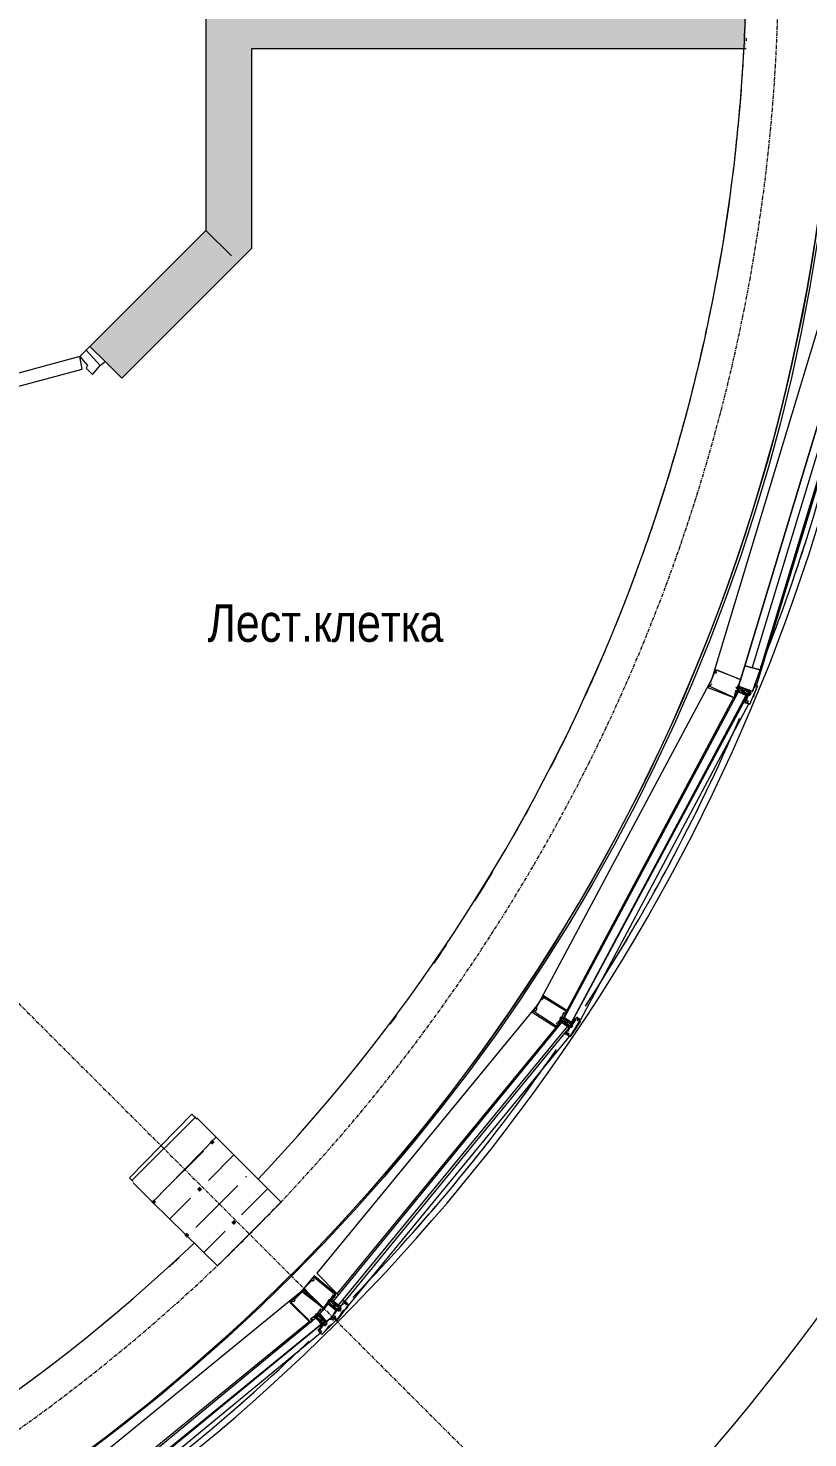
# Model space of a CAD drawing. Header units: millimetres. Extents: x 223 to 163467, y -12002 to 99672.
# Drawn here: x 101293 to 103883, y -4967 to -280 of the extents above; entities that cross this region are included whole.
import ezdxf

# ---------------------------------------------------------------- set-up
doc = ezdxf.new("R2010")
doc.units = ezdxf.units.MM
doc.linetypes.add('ADSK_Линия сетки', pattern=[21, 12, -3, 3, -3])
doc.layers.add('A-ANNO-DIMS', color=7, linetype='Continuous', lineweight=9)
doc.layers.add('S-GRID', color=7, linetype='Continuous', lineweight=9)
for name, color, linetype in [('PDF _A-CLNG', 7, 'Continuous'), ('PDF _A-DETL', 7, 'Continuous'), ('PDF _A-DETL-GENF', 7, 'Continuous'), ('PDF _A-DOOR', 7, 'Continuous'), ('PDF _A-DOOR-FRAM', 7, 'Continuous'), ('PDF _A-FLOR', 7, 'Continuous'), ('PDF _A-GLAZ', 7, 'Continuous'), ('PDF _A-GLAZ-CURT', 7, 'Continuous'), ('PDF _A-GLAZ-CWMG', 7, 'Continuous'), ('PDF _A-WALL', 7, 'Continuous'), ('PDF _A-WALL-PATT', 7, 'Continuous'), ('PDF _I-WALL', 7, 'Continuous'), ('PDF _S-BEAM', 7, 'Continuous'), ('PDF _S-COLS', 7, 'Continuous'), ('PDF _Ограждение', 7, 'Continuous'), ('PDF _Текст', 7, 'Continuous')]:
    doc.layers.add(name, color=color, linetype=linetype)
doc.layers.add('PDF _A-DETL-HDLN', color=7, linetype='Continuous', true_color=0x00a600)
doc.styles.add('GOST Common_I_6', font='ARIALN.TTF', dxfattribs={"height": 125})
doc.styles.add('PDF ISOCPEUR Italic', font='ARIALN.TTF')
doc.dimstyles.new('Диагональ_-_Gost_2_5мм', dxfattribs={"dimscale": 304.8, "dimtxt": 125.714375, "dimasz": 0.492126, "dimexe": 0.393701, "dimexo": 0.246063, "dimgap": 0.287073, "dimtad": 1, "dimdec": 0, "dimzin": 0, "dimdsep": 46, "dimtxsty": 'GOST Common_I_6', "dimsah": 1, "dimcen": 0.09, "dimdle": 0.393701, "dimazin": 0, "dimtfac": 1, "dimtdec": 4, "dimtix": 1, "dimtmove": 0, "dimatfit": 3, "dimfxl": 1, "dimtvp": 1, "dimtfill": 1, "dimtolj": 1, "dimtzin": 0, "dimarcsym": 2})

# ---------------------------------------------------------------- blocks, each defined once
blk = doc.blocks.new('*D337')
at = {"layer": 'A-ANNO-DIMS', "color": 0, "lineweight": -2, "transparency": 16777216}
for p, q in [((94394.4, 19097.7), (94109.4, 19097.7)), ((92115.2, 13595.1), (91913.7, 13796.7))]:
    blk.add_line(p, q, dxfattribs=at)
blk.add_arc((86612.7, 19097.7), 7616.7, 316.12837, 358.87163, dxfattribs=at)
at = {"layer": 'A-ANNO-DIMS', "color": 0, "transparency": 16777216}
for points in [[(94202.9, 18947.9), (94252.9, 18947.4), (94229.4, 19097.7)], [(92121.4, 13801.4), (92085.7, 13836.4), (91998.5, 13711.8)]]:
    blk.add_solid(points, dxfattribs=at)
at = {"layer": 'Defpoints', "color": 0, "transparency": 16777216}
for p in [(86612.7, 19097.7), (94469.4, 19097.7), (93209, 15289.3), (92168.2, 13542.1)]:
    blk.add_point(p, dxfattribs=at)
at = {"layer": 'A-ANNO-DIMS', "color": 0, "transparency": 16777216, "insert": (93511, 16240.3), "char_height": 125, "width": 588.088, "attachment_point": 5, "rotation": 67.5, "style": 'GOST Common_I_6', "bg_fill": 3, "box_fill_scale": 1.1, "bg_fill_color": 256, "bg_fill_true_color": 13158600, "bg_fill_transparency": 0}
blk.add_mtext('\\A1;45.00°', dxfattribs=at)
blk = doc.blocks.new('оси')
at = {"layer": 'S-GRID', "linetype": 'ADSK_Линия сетки'}
blk.add_line((86612.7, 19097.7), (92851.2, 12859.1), dxfattribs=at)
blk.add_arc((86612.7, 19097.7), 6000, 192.09621, 182.95219, dxfattribs=at)
at = {"layer": 'A-ANNO-DIMS'}
dim = blk.add_angular_dim_3p(base=(93209, 15289.3), center=(86612.7, 19097.7), p1=(92168.2, 13542.1), p2=(94469.4, 19097.7), dimstyle='Диагональ_-_Gost_2_5мм', override={"dimpost": '<>', "dimfxl": 6013.290219}, dxfattribs=at)
dim.commit()
dim.dimension.update_dxf_attribs({"geometry": '*D337', "text_midpoint": (93511, 16240.3)})

msp = doc.modelspace()

# ---------------------------------------------------------------- hatches: boundary and pattern name
at = {"layer": 'PDF _A-WALL-PATT', "lineweight": 15, "true_color": 0xc0c0c0, "transparency": 33554559}
msp.add_hatch(color=9, dxfattribs=at).paths.add_polyline_path([(102035.4, -199.4), (101883, 164.7), (100663.8, 3111), (100600.3, 3263.4), (99893.3, 3263.4), (99893.3, 3111), (100498.7, 3111), (101722.1, 164.7), (101836.4, -110.5), (101883, -229), (101883, -952.9), (101497.7, -1338.2), (101603.6, -1444), (102035.4, -1012.2), (102035.4, -347.6), (103677.9, -347.6), (103677.9, -271.4), (103682.1, -199.4), (103682.1, -195.2), (102035.4, -195.2)])
at = {"layer": 'PDF _S-COLS', "lineweight": 15, "transparency": 33554559}
for points in [[(101904.1, -3975.5), (101899.9, -3979.7), (101895.7, -3983.9), (101899.9, -3988.2), (101904.1, -3992.4), (101908.4, -3988.2), (101912.6, -3983.9), (101908.4, -3979.7)], [(101861.8, -4132.1), (101857.6, -4136.3), (101853.3, -4140.6), (101857.6, -4144.8), (101861.8, -4149), (101866, -4144.8), (101870.3, -4140.6), (101866, -4136.3)], [(101709.4, -4174.4), (101705.2, -4178.7), (101700.9, -4182.9), (101705.2, -4187.1), (101709.4, -4191.4), (101713.6, -4187.1), (101717.9, -4182.9), (101713.6, -4178.7)], [(101976.1, -4242.2), (101971.9, -4246.4), (101967.6, -4250.6), (101971.9, -4254.9), (101976.1, -4259.1), (101980.3, -4254.9), (101984.6, -4250.6), (101980.3, -4246.4)], [(101819.5, -4284.5), (101815.2, -4288.7), (101811, -4293), (101815.2, -4297.2), (101819.5, -4301.4), (101823.7, -4297.2), (101827.9, -4293), (101823.7, -4288.7)]]:
    msp.add_hatch(color=256, dxfattribs=at).paths.add_polyline_path(points)

# ---------------------------------------------------------------- linework, layer by layer
at = {"layer": 'PDF _A-CLNG', "lineweight": 15}
for centre, radius, start, end in [((97781.3, -44.1), 6397, 341.10876, 342.28459), ((97781.6, -44.3), 6396.6, 338.56557, 339.75796), ((97771.6, -40), 6407.5, 336.02821, 336.70293), ((97781, -44.2), 6397.1, 333.48994, 334.69871), ((97780.9, -44.2), 6397.3, 330.95748, 332.16622), ((97777.8, -42.4), 6400.8, 328.42008, 329.63364), ((97694.5, 11.9), 6500.3, 326.96406, 327.10465), ((97782.2, -45.4), 6395.6, 323.35483, 324.57489), ((97780.1, -43.8), 6398.2, 320.8172, 322.04226), ((97778.3, -42.3), 6400.5, 318.28518, 319.51527), ((97779.7, -43.5), 6398.7, 315.85702, 316.9831), ((97775, -38.6), 6405.5, 313.22069, 314.01086), ((97778.9, -42.6), 6399.9, 310.68801, 311.92372)]:
    msp.add_arc(centre, radius, start, end, dxfattribs=at)
at = {"layer": 'PDF _A-DETL', "lineweight": 15}
msp.add_circle((97789.7, -43.1), 6197.2, dxfattribs=at)
at = {"layer": 'PDF _A-DETL-GENF', "lineweight": 15}
for points in [[(103576.3, -2417.6), (103580.5, -2413.4), (103660.9, -2447.3), (103576.3, -2413.4), (103550.9, -2472.7), (103639.8, -2506.5), (103555.1, -2468.4), (103559.4, -2464.2), (103563.6, -2460)], [(103559.4, -2455.7), (103572.1, -2426.1)], [(103576.3, -2417.6), (103576.3, -2417.6)], [(103576.3, -2426.1), (103580.5, -2421.9), (103576.3, -2421.9)], [(103576.3, -2426.1), (103576.3, -2426.1)], [(103559.4, -2464.2), (103559.4, -2464.2)], [(103563.6, -2455.7), (103563.6, -2455.7)], [(103563.6, -2460), (103563.6, -2460)], [(103644, -2481.1), (103639.8, -2498.1), (103639.8, -2506.5), (103644, -2498.1)], [(103669.4, -2481.1), (103648.2, -2472.7), (103644, -2472.7), (103648.2, -2476.9), (103669.4, -2485.4), (103677.9, -2489.6), (103677.9, -2493.8)], [(103669.4, -2485.4), (103665.2, -2485.4), (103660.9, -2489.6), (103648.2, -2481.1), (103644, -2489.6), (103648.2, -2489.6), (103648.2, -2493.8)], [(103648.2, -2476.9), (103652.5, -2472.7), (103648.2, -2472.7), (103656.7, -2455.7), (103656.7, -2451.5)], [(103648.2, -2472.7), (103648.2, -2472.7)], [(103648.2, -2476.9), (103648.2, -2476.9)], [(103648.2, -2481.1), (103648.2, -2481.1)], [(103648.2, -2481.1), (103648.2, -2481.1)], [(103652.5, -2464.2), (103652.5, -2472.7), (103665.2, -2476.9), (103665.2, -2481.1), (103673.6, -2481.1)], [(103652.5, -2468.4), (103652.5, -2468.4)], [(103652.5, -2472.7), (103652.5, -2472.7)], [(103652.5, -2481.1), (103652.5, -2476.9), (103652.5, -2472.7)], [(103652.5, -2476.9), (103652.5, -2476.9)], [(103652.5, -2481.1), (103652.5, -2481.1)], [(103656.7, -2464.2), (103656.7, -2464.2)], [(103669.4, -2476.9), (103665.2, -2472.7)], [(103665.2, -2493.8), (103677.9, -2498.1), (103677.9, -2493.8), (103669.4, -2489.6), (103673.6, -2481.1), (103669.4, -2481.1), (103669.4, -2485.4), (103669.4, -2489.6)], [(103669.4, -2476.9), (103669.4, -2476.9)], [(103673.6, -2476.9), (103673.6, -2476.9)], [(103682.1, -2481.1), (103673.6, -2476.9)], [(103682.1, -2485.4), (103673.6, -2481.1), (103682.1, -2485.4)], [(103686.3, -2519.2), (103682.1, -2519.2), (103682.1, -2515), (103677.9, -2515), (103686.3, -2498.1), (103690.6, -2498.1), (103694.8, -2489.6), (103690.6, -2489.6), (103694.8, -2489.6), (103690.6, -2498.1), (103686.3, -2493.8), (103686.3, -2498.1), (103690.6, -2485.4), (103690.6, -2481.1), (103686.3, -2485.4), (103682.1, -2481.1), (103682.1, -2485.4), (103686.3, -2489.6)], [(103682.1, -2481.1), (103682.1, -2481.1)], [(103703.3, -2468.4), (103707.5, -2472.7), (103707.5, -2468.4)], [(103707.5, -2464.2), (103716, -2468.4), (103707.5, -2464.2)], [(103639.8, -2493.8), (103644, -2493.8)], [(103644, -2485.4), (103648.2, -2485.4), (103665.2, -2489.6)], [(103644, -2489.6), (103644, -2489.6)], [(103644, -2493.8), (103644, -2493.8)], [(103644, -2498.1), (103644, -2498.1)], [(103648.2, -2485.4), (103648.2, -2485.4)], [(103648.2, -2489.6), (103648.2, -2489.6)], [(103665.2, -2493.8), (103665.2, -2493.8)], [(103682.1, -2498.1), (103673.6, -2515)], [(103673.6, -2515), (103673.6, -2515)], [(103673.6, -2519.2), (103673.6, -2519.2)], [(103673.6, -2523.5), (103677.9, -2523.5), (103690.6, -2527.7), (103682.1, -2523.5), (103686.3, -2523.5)], [(103677.9, -2489.6), (103682.1, -2493.8), (103682.1, -2498.1), (103677.9, -2498.1)], [(103677.9, -2493.8), (103677.9, -2493.8)], [(103677.9, -2515), (103677.9, -2515)], [(103677.9, -2515), (103677.9, -2515)], [(103677.9, -2519.2), (103677.9, -2519.2)], [(103677.9, -2519.2), (103677.9, -2519.2)], [(103677.9, -2523.5), (103677.9, -2523.5)], [(103677.9, -2523.5), (103677.9, -2523.5)], [(103677.9, -2523.5), (103677.9, -2523.5)], [(103686.3, -2485.4), (103682.1, -2493.8)], [(103682.1, -2493.8), (103682.1, -2493.8)], [(103682.1, -2519.2), (103682.1, -2519.2)], [(103682.1, -2523.5), (103682.1, -2523.5)], [(103682.1, -2523.5), (103682.1, -2523.5)], [(103686.3, -2485.4), (103686.3, -2485.4)], [(103690.6, -2485.4), (103686.3, -2493.8)], [(103686.3, -2493.8), (103686.3, -2493.8)], [(103686.3, -2498.1), (103686.3, -2498.1)], [(103686.3, -2519.2), (103686.3, -2519.2)], [(103690.6, -2485.4), (103690.6, -2485.4)], [(103690.6, -2493.8), (103690.6, -2493.8)], [(103690.6, -2498.1), (103690.6, -2498.1)], [(103076.8, -3556.4), (103085.2, -3547.9), (103004.8, -3497.1), (102966.7, -3552.2), (103047.1, -3603), (103055.6, -3594.5)], [(103047.1, -3594.5), (103051.4, -3594.5), (103047.1, -3598.7), (102970.9, -3547.9), (102975.2, -3543.7), (102979.4, -3547.9), (102983.6, -3539.5), (102979.4, -3539.5), (102996.3, -3509.8)], [(103000.6, -3509.8), (103004.8, -3505.6), (103004.8, -3501.4), (103081, -3547.9), (103076.8, -3556.4), (103072.5, -3552.2), (103064.1, -3569.1), (103068.3, -3564.9)], [(103000.6, -3509.8), (103000.6, -3509.8)], [(103000.6, -3514.1), (103000.6, -3514.1)], [(103004.8, -3505.6), (103004.8, -3505.6)], [(102975.2, -3547.9), (102975.2, -3547.9)], [(102979.4, -3539.5), (102979.4, -3539.5)], [(103072.5, -3552.2), (103072.5, -3552.2)], [(103072.5, -3560.6), (103072.5, -3556.4)], [(103072.5, -3560.6), (103072.5, -3560.6)], [(103072.5, -3560.6), (103072.5, -3560.6)], [(103072.5, -3564.9), (103076.8, -3560.6)], [(103076.8, -3556.4), (103076.8, -3556.4)], [(103076.8, -3556.4), (103076.8, -3556.4)], [(103076.8, -3560.6), (103076.8, -3560.6)], [(103055.6, -3590.3), (103059.8, -3586), (103055.6, -3586), (103059.8, -3577.6), (103047.1, -3590.3)], [(103051.4, -3590.3), (103051.4, -3590.3)], [(103051.4, -3590.3), (103051.4, -3590.3)], [(103055.6, -3581.8), (103059.8, -3581.8), (103072.5, -3590.3), (103076.8, -3590.3)], [(103055.6, -3586), (103055.6, -3586)], [(103055.6, -3590.3), (103055.6, -3590.3)], [(103055.6, -3590.3), (103055.6, -3590.3)], [(103055.6, -3594.5), (103055.6, -3594.5)], [(103081, -3586), (103064.1, -3569.1), (103059.8, -3569.1), (103059.8, -3573.3), (103081, -3590.3), (103089.5, -3594.5), (103093.7, -3598.7), (103097.9, -3590.3)], [(103064.1, -3577.6), (103068.3, -3573.3), (103064.1, -3569.1), (103064.1, -3573.3), (103059.8, -3577.6), (103059.8, -3573.3)], [(103072.5, -3586), (103059.8, -3577.6), (103064.1, -3581.8)], [(103059.8, -3577.6), (103059.8, -3577.6)], [(103059.8, -3581.8), (103059.8, -3581.8)], [(103064.1, -3569.1), (103064.1, -3569.1)], [(103064.1, -3577.6), (103064.1, -3577.6)], [(103068.3, -3564.9), (103068.3, -3564.9)], [(103068.3, -3564.9), (103068.3, -3564.9)], [(103085.2, -3586), (103081, -3590.3), (103081, -3586), (103085.2, -3586), (103076.8, -3581.8), (103081, -3577.6), (103068.3, -3569.1), (103085.2, -3577.6), (103093.7, -3586), (103097.9, -3590.3), (103110.6, -3573.3), (103110.6, -3577.6), (103102.2, -3590.3)], [(103068.3, -3569.1), (103068.3, -3569.1)], [(103068.3, -3569.1), (103068.3, -3569.1)], [(103068.3, -3569.1), (103068.3, -3569.1)], [(103068.3, -3573.3), (103068.3, -3573.3)], [(103072.5, -3564.9), (103072.5, -3564.9)], [(103085.2, -3598.7), (103089.5, -3594.5), (103081, -3590.3), (103076.8, -3586)], [(103089.5, -3603), (103085.2, -3598.7), (103076.8, -3594.5)], [(103081, -3577.6), (103081, -3577.6)], [(103093.7, -3598.7), (103081, -3615.7)], [(103085.2, -3577.6), (103085.2, -3577.6)], [(103085.2, -3581.8), (103085.2, -3581.8)], [(103093.7, -3590.3), (103085.2, -3586), (103093.7, -3590.3)], [(103085.2, -3615.7), (103093.7, -3603), (103097.9, -3598.7), (103097.9, -3603), (103102.2, -3594.5)], [(103089.5, -3594.5), (103089.5, -3594.5)], [(103093.7, -3586), (103093.7, -3590.3), (103097.9, -3594.5), (103102.2, -3598.7), (103097.9, -3603), (103093.7, -3603), (103102.2, -3590.3), (103097.9, -3598.7)], [(103093.7, -3586), (103093.7, -3586)], [(103093.7, -3598.7), (103093.7, -3598.7)], [(103093.7, -3603), (103093.7, -3603)], [(103097.9, -3590.3), (103097.9, -3590.3)], [(103097.9, -3598.7), (103097.9, -3598.7)], [(103097.9, -3603), (103097.9, -3603)], [(103102.2, -3590.3), (103102.2, -3590.3)], [(103102.2, -3594.5), (103102.2, -3594.5)], [(103110.6, -3569.1), (103110.6, -3569.1)], [(103110.6, -3573.3), (103110.6, -3573.3)], [(103110.6, -3573.3), (103110.6, -3573.3)], [(103110.6, -3577.6), (103110.6, -3577.6)], [(103119.1, -3569.1), (103114.9, -3569.1)], [(103114.9, -3573.3), (103114.9, -3573.3)], [(103119.1, -3577.6), (103119.1, -3573.3), (103114.9, -3573.3)], [(103114.9, -3573.3), (103114.9, -3573.3)], [(103114.9, -3573.3), (103114.9, -3573.3)], [(103114.9, -3577.6), (103119.1, -3577.6), (103119.1, -3581.8)], [(103119.1, -3573.3), (103119.1, -3573.3)], [(103081, -3619.9), (103085.2, -3619.9), (103089.5, -3624.1), (103085.2, -3624.1), (103081, -3624.1), (103076.8, -3624.1)], [(103076.8, -3619.9), (103076.8, -3619.9)], [(103076.8, -3624.1), (103076.8, -3624.1)], [(103081, -3615.7), (103081, -3615.7)], [(103081, -3619.9), (103081, -3619.9)], [(103081, -3624.1), (103081, -3624.1)], [(103081, -3624.1), (103081, -3624.1)], [(103085.2, -3615.7), (103085.2, -3615.7)], [(103085.2, -3619.9), (103085.2, -3619.9)], [(103085.2, -3624.1), (103085.2, -3624.1)], [(103085.2, -3628.4), (103093.7, -3632.6), (103085.2, -3624.1)], [(103089.5, -3624.1), (103089.5, -3624.1)], [(102310.5, -4500.4), (102314.8, -4487.7), (102242.8, -4428.4), (102200.5, -4479.2), (102276.7, -4538.5), (102280.9, -4530)], [(102234.3, -4441.1), (102238.6, -4445.4), (102242.8, -4441.1), (102238.6, -4436.9), (102242.8, -4432.7), (102310.5, -4487.7), (102310.5, -4496.2), (102306.3, -4491.9), (102293.6, -4508.9), (102289.4, -4513.1), (102276.7, -4530), (102272.4, -4534.3), (102204.7, -4479.2), (102208.9, -4475), (102213.2, -4475), (102213.2, -4470.8)], [(102213.2, -4466.5), (102234.3, -4445.4)], [(102234.3, -4445.4), (102234.3, -4445.4)], [(102242.8, -4436.9), (102242.8, -4436.9)], [(102268.2, -4547), (102276.7, -4538.5), (102208.9, -4470.8), (102162.4, -4517.3), (102230.1, -4585.1), (102238.6, -4576.6)], [(102200.5, -4483.5), (102200.5, -4483.5)], [(102204.7, -4479.2), (102204.7, -4479.2)], [(102208.9, -4475), (102208.9, -4475)], [(102213.2, -4470.8), (102213.2, -4470.8)], [(102213.2, -4470.8), (102213.2, -4470.8)], [(102302.1, -4500.4), (102306.3, -4496.2)], [(102306.3, -4491.9), (102306.3, -4491.9)], [(102306.3, -4496.2), (102306.3, -4496.2)], [(102306.3, -4496.2), (102306.3, -4496.2)], [(102170.8, -4513.1), (102170.8, -4513.1)], [(102179.3, -4508.9), (102179.3, -4508.9)], [(102264, -4576.6), (102272.4, -4585.1), (102276.7, -4589.3), (102280.9, -4593.5), (102285.1, -4589.3), (102280.9, -4589.3), (102285.1, -4585.1), (102285.1, -4580.8), (102293.6, -4572.4), (102297.8, -4572.4), (102302.1, -4572.4), (102306.3, -4576.6), (102306.3, -4572.4), (102306.3, -4568.1), (102319, -4576.6), (102357.1, -4525.8), (102348.6, -4538.5), (102335.9, -4547), (102327.5, -4559.7), (102319, -4572.4), (102310.5, -4568.1), (102310.5, -4563.9), (102314.8, -4568.1)], [(102264, -4542.7), (102264, -4542.7)], [(102264, -4547), (102264, -4542.7)], [(102280.9, -4525.8), (102280.9, -4525.8)], [(102280.9, -4530), (102280.9, -4530)], [(102280.9, -4530), (102280.9, -4530)], [(102302.1, -4525.8), (102289.4, -4517.3), (102285.1, -4521.6), (102285.1, -4525.8)], [(102285.1, -4521.6), (102285.1, -4521.6)], [(102285.1, -4521.6), (102285.1, -4521.6)], [(102285.1, -4525.8), (102285.1, -4525.8)], [(102285.1, -4525.8), (102285.1, -4525.8)], [(102319, -4530), (102310.5, -4525.8), (102293.6, -4508.9), (102289.4, -4508.9), (102289.4, -4513.1), (102306.3, -4530)], [(102289.4, -4513.1), (102289.4, -4513.1)], [(102289.4, -4517.3), (102289.4, -4517.3)], [(102289.4, -4517.3), (102289.4, -4517.3)], [(102289.4, -4521.6), (102289.4, -4521.6)], [(102289.4, -4521.6), (102302.1, -4530), (102306.3, -4530), (102302.1, -4530), (102314.8, -4538.5), (102310.5, -4534.3)], [(102293.6, -4508.9), (102293.6, -4508.9)], [(102293.6, -4517.3), (102293.6, -4513.1), (102297.8, -4513.1)], [(102293.6, -4513.1), (102293.6, -4513.1)], [(102293.6, -4517.3), (102293.6, -4517.3)], [(102306.3, -4500.4), (102302.1, -4504.6), (102297.8, -4508.9), (102310.5, -4517.3), (102306.3, -4521.6), (102310.5, -4525.8), (102306.3, -4530), (102310.5, -4534.3), (102314.8, -4525.8), (102310.5, -4525.8)], [(102310.5, -4517.3), (102297.8, -4508.9), (102302.1, -4504.6), (102297.8, -4504.6)], [(102297.8, -4508.9), (102297.8, -4508.9)], [(102297.8, -4508.9), (102297.8, -4508.9)], [(102297.8, -4513.1), (102297.8, -4513.1)], [(102302.1, -4504.6), (102302.1, -4504.6)], [(102302.1, -4504.6), (102302.1, -4504.6)], [(102306.3, -4500.4), (102306.3, -4500.4)], [(102306.3, -4500.4), (102306.3, -4500.4)], [(102306.3, -4525.8), (102310.5, -4530), (102314.8, -4534.3), (102319, -4538.5)], [(102306.3, -4530), (102306.3, -4530)], [(102310.5, -4555.4), (102319, -4542.7), (102306.3, -4555.4)], [(102310.5, -4517.3), (102310.5, -4517.3)], [(102310.5, -4521.6), (102310.5, -4521.6)], [(102323.2, -4530), (102323.2, -4525.8), (102314.8, -4521.6), (102310.5, -4521.6)], [(102314.8, -4521.6), (102314.8, -4521.6)], [(102314.8, -4525.8), (102323.2, -4530), (102319, -4530), (102323.2, -4534.3)], [(102314.8, -4534.3), (102314.8, -4538.5), (102319, -4542.7), (102323.2, -4542.7), (102331.7, -4534.3), (102327.5, -4534.3), (102331.7, -4538.5), (102327.5, -4538.5)], [(102314.8, -4534.3), (102314.8, -4534.3)], [(102314.8, -4538.5), (102314.8, -4538.5)], [(102340.2, -4521.6), (102327.5, -4530), (102331.7, -4534.3), (102323.2, -4538.5), (102319, -4542.7), (102319, -4538.5), (102327.5, -4534.3), (102340.2, -4517.3)], [(102319, -4530), (102319, -4530)], [(102319, -4542.7), (102319, -4542.7)], [(102319, -4542.7), (102319, -4542.7)], [(102323.2, -4525.8), (102327.5, -4530)], [(102323.2, -4530), (102323.2, -4530)], [(102327.5, -4542.7), (102323.2, -4542.7), (102323.2, -4547), (102331.7, -4538.5), (102327.5, -4547)], [(102323.2, -4538.5), (102323.2, -4538.5)], [(102327.5, -4534.3), (102327.5, -4534.3)], [(102327.5, -4538.5), (102327.5, -4538.5)], [(102327.5, -4542.7), (102327.5, -4542.7)], [(102331.7, -4538.5), (102331.7, -4538.5)], [(102348.6, -4513.1), (102344.4, -4513.1), (102340.2, -4513.1)], [(102340.2, -4517.3), (102340.2, -4517.3)], [(102340.2, -4517.3), (102340.2, -4517.3)], [(102340.2, -4517.3), (102340.2, -4517.3)], [(102340.2, -4521.6), (102340.2, -4521.6)], [(102344.4, -4513.1), (102344.4, -4513.1)], [(102344.4, -4521.6), (102344.4, -4517.3), (102348.6, -4521.6), (102348.6, -4525.8), (102348.6, -4517.3), (102344.4, -4517.3), (102348.6, -4517.3)], [(102344.4, -4517.3), (102344.4, -4517.3)], [(102348.6, -4517.3), (102348.6, -4517.3)], [(102348.6, -4517.3), (102357.1, -4525.8), (102348.6, -4517.3)], [(102234.3, -4572.4), (102238.6, -4572.4)], [(102234.3, -4572.4), (102234.3, -4572.4)], [(102238.6, -4572.4), (102238.6, -4572.4)], [(102238.6, -4576.6), (102238.6, -4576.6)], [(102272.4, -4572.4), (102276.7, -4580.8), (102268.2, -4572.4), (102251.3, -4555.4), (102247, -4555.4), (102247, -4559.7), (102264, -4576.6), (102259.7, -4572.4), (102247, -4563.9), (102242.8, -4568.1), (102242.8, -4563.9)], [(102242.8, -4568.1), (102242.8, -4568.1)], [(102242.8, -4572.4), (102242.8, -4572.4)], [(102247, -4559.7), (102247, -4559.7)], [(102247, -4563.9), (102247, -4563.9)], [(102247, -4563.9), (102247, -4563.9)], [(102247, -4568.1), (102247, -4568.1)], [(102247, -4568.1), (102259.7, -4576.6), (102259.7, -4580.8), (102268.2, -4589.3), (102268.2, -4585.1), (102264, -4580.8)], [(102251.3, -4555.4), (102251.3, -4555.4)], [(102251.3, -4563.9), (102251.3, -4559.7), (102255.5, -4559.7)], [(102251.3, -4563.9), (102251.3, -4563.9)], [(102264, -4568.1), (102255.5, -4555.4), (102259.7, -4551.2), (102255.5, -4551.2)], [(102255.5, -4555.4), (102255.5, -4555.4)], [(102255.5, -4555.4), (102255.5, -4555.4)], [(102255.5, -4559.7), (102255.5, -4559.7)], [(102255.5, -4606.2), (102255.5, -4610.5), (102259.7, -4614.7), (102259.7, -4610.5), (102259.7, -4606.2), (102272.4, -4589.3), (102280.9, -4580.8), (102297.8, -4568.1), (102302.1, -4568.1), (102306.3, -4568.1), (102302.1, -4563.9), (102297.8, -4563.9)], [(102259.7, -4551.2), (102259.7, -4551.2)], [(102259.7, -4551.2), (102259.7, -4551.2)], [(102259.7, -4555.4), (102268.2, -4568.1), (102272.4, -4568.1), (102280.9, -4576.6), (102276.7, -4576.6), (102276.7, -4580.8), (102280.9, -4585.1)], [(102259.7, -4555.4), (102259.7, -4555.4)], [(102264, -4547), (102264, -4547)], [(102264, -4551.2), (102264, -4551.2)], [(102264, -4572.4), (102264, -4572.4)], [(102264, -4572.4), (102268.2, -4572.4), (102264, -4576.6), (102264, -4580.8), (102272.4, -4572.4), (102268.2, -4572.4)], [(102268.2, -4547), (102268.2, -4547)], [(102268.2, -4568.1), (102268.2, -4568.1)], [(102268.2, -4585.1), (102272.4, -4585.1)], [(102280.9, -4589.3), (102272.4, -4593.5), (102268.2, -4589.3)], [(102272.4, -4568.1), (102272.4, -4568.1)], [(102272.4, -4585.1), (102272.4, -4585.1)], [(102272.4, -4589.3), (102272.4, -4589.3)], [(102276.7, -4576.6), (102276.7, -4576.6)], [(102276.7, -4580.8), (102276.7, -4580.8)], [(102280.9, -4576.6), (102285.1, -4580.8)], [(102280.9, -4580.8), (102280.9, -4580.8)], [(102280.9, -4589.3), (102280.9, -4589.3)], [(102280.9, -4589.3), (102280.9, -4589.3)], [(102285.1, -4589.3), (102285.1, -4589.3)], [(102297.8, -4568.1), (102297.8, -4568.1)], [(102297.8, -4568.1), (102297.8, -4568.1)], [(102302.1, -4559.7), (102302.1, -4559.7)], [(102302.1, -4563.9), (102306.3, -4563.9)], [(102302.1, -4563.9), (102302.1, -4563.9)], [(102302.1, -4568.1), (102302.1, -4568.1)], [(102302.1, -4568.1), (102302.1, -4568.1)], [(102302.1, -4568.1), (102302.1, -4568.1)], [(102306.3, -4555.4), (102306.3, -4555.4)], [(102306.3, -4559.7), (102306.3, -4559.7)], [(102306.3, -4563.9), (102306.3, -4563.9)], [(102306.3, -4563.9), (102306.3, -4563.9)], [(102306.3, -4563.9), (102306.3, -4563.9)], [(102306.3, -4568.1), (102306.3, -4568.1)], [(102306.3, -4568.1), (102306.3, -4568.1)], [(102306.3, -4568.1), (102314.8, -4576.6), (102306.3, -4568.1)], [(102310.5, -4555.4), (102310.5, -4555.4)], [(102310.5, -4559.7), (102310.5, -4559.7)], [(102314.8, -4563.9), (102310.5, -4563.9), (102310.5, -4559.7)], [(102310.5, -4563.9), (102310.5, -4563.9)], [(102310.5, -4563.9), (102310.5, -4563.9)], [(102314.8, -4563.9), (102314.8, -4563.9)], [(102255.5, -4606.2), (102255.5, -4606.2)], [(102255.5, -4610.5), (102255.5, -4610.5)], [(102259.7, -4606.2), (102259.7, -4606.2)], [(102259.7, -4606.2), (102259.7, -4606.2)], [(102259.7, -4610.5), (102259.7, -4610.5)], [(102259.7, -4610.5), (102259.7, -4610.5)], [(102259.7, -4610.5), (102259.7, -4610.5)], [(102259.7, -4614.7), (102259.7, -4614.7)], [(102259.7, -4614.7), (102259.7, -4614.7)], [(102259.7, -4614.7), (102268.2, -4623.2), (102259.7, -4614.7)], [(102264, -4614.7), (102268.2, -4614.7), (102264, -4610.5), (102264, -4606.2), (102272.4, -4593.5)], [(102264, -4606.2), (102264, -4606.2)], [(102264, -4610.5), (102264, -4610.5)], [(102268.2, -4614.7), (102268.2, -4614.7)], [(102272.4, -4593.5), (102272.4, -4593.5)], [(102280.9, -4593.5), (102280.9, -4593.5)]]:
    msp.add_lwpolyline(points, dxfattribs=at)
for points in [[(103716, -2468.4), (103707.5, -2485.4), (103703.3, -2498.1), (103694.8, -2515), (103690.6, -2527.7)], [(103085.2, -3581.8), (103081, -3577.6), (103085.2, -3577.6)], [(103127.6, -3577.6), (103119.1, -3573.3), (103127.6, -3581.8), (103119.1, -3594.5), (103110.6, -3607.2), (103102.2, -3619.9), (103093.7, -3632.6)], [(102230.1, -4572.4), (102234.3, -4576.6), (102230.1, -4580.8), (102166.6, -4517.3), (102170.8, -4513.1), (102175.1, -4513.1), (102179.3, -4508.9), (102175.1, -4508.9), (102200.5, -4483.5), (102204.7, -4479.2), (102208.9, -4475), (102272.4, -4538.5), (102268.2, -4542.7), (102264, -4538.5), (102251.3, -4555.4), (102247, -4559.7)], [(102314.8, -4576.6), (102302.1, -4589.3), (102289.4, -4597.8), (102280.9, -4610.5), (102268.2, -4623.2)], [(102276.7, -4593.5), (102280.9, -4593.5), (102285.1, -4589.3), (102285.1, -4585.1)]]:
    msp.add_lwpolyline(points, close=True, dxfattribs=at)
at = {"layer": 'PDF _A-DETL-HDLN', "lineweight": 15}
msp.add_lwpolyline([(101883, -952.9), (101967.6, -1037.6)], dxfattribs=at)
at = {"layer": 'PDF _A-DOOR', "lineweight": 15}
for points in [[(101531.6, -1401.7), (101548.5, -1389), (101497.7, -1338.2), (101485, -1350.9)], [(100591.8, -1609.1), (100604.5, -1647.2), (101472.3, -1414.4), (101463.9, -1372)]]:
    msp.add_lwpolyline(points, close=True, dxfattribs=at)
at = {"layer": 'PDF _A-DOOR-FRAM', "lineweight": 15}
msp.add_lwpolyline([(101531.6, -1401.7), (101485, -1350.9), (101463.9, -1372), (101489.3, -1401.7), (101485, -1410.1), (101506.2, -1431.3)], close=True, dxfattribs=at)
at = {"layer": 'PDF _A-FLOR', "lineweight": 15}
msp.add_lwpolyline([(101363.2, 5283, 0.600453), (91360, -43.6, 1), (104199.5, -43.6, 0.247585), (101404.5, 5255)], format="xyb", dxfattribs=at)
msp.add_lwpolyline([(101641.7, -4115.2), (101629, -4102.5), (101836.4, -3890.8), (101853.3, -3907.7)], dxfattribs=at)
for centre, radius, start, end in [((97756.6, -39.5), 5922.2, 356.13836, 357.04507), ((97755.2, -39.4), 5923.6, 353.44653, 355.69904), ((97754, -39.3), 5924.9, 350.78258, 353.12801), ((97755.1, -39.5), 5923.7, 348.14559, 350.54094), ((97754.3, -39.3), 5924.5, 345.53642, 347.93141), ((97754.3, -39.3), 5924.5, 342.94928, 345.30583), ((97754.7, -39.4), 5924.1, 340.3948, 342.65262), ((97754, -39.2), 5924.8, 337.86258, 339.98281), ((97754.5, -39.4), 5924.3, 335.35205, 337.28571), ((97753.2, -38.8), 5925.7, 332.86938, 334.5719), ((97753.5, -38.9), 5925.4, 330.4085, 331.8365), ((97756.3, -40.5), 5922.2, 327.96925, 329.07931), ((97753.2, -38.6), 5925.8, 325.55814, 326.30504), ((97770.9, -51.6), 5903.8, 323.16184, 323.50361), ((97761.5, -7.5), 5939, 312.33633, 312.76923), ((97769.8, -16.4), 5926.7, 309.42465, 310.27027), ((97770.8, -17.5), 5925.3, 306.55697, 307.75432)]:
    msp.add_arc(centre, radius, start, end, dxfattribs=at)
at = {"layer": 'PDF _A-GLAZ', "lineweight": 15}
for points in [[(103673.6, -2400.7), (103986.9, -1363.6)], [(104037.7, -1380.5), (103724.4, -2413.4)], [(103724.4, -2413.4), (103673.6, -2400.7), (103652.5, -2468.4), (103699, -2485.4)], [(103673.6, -2400.7), (103724.4, -2413.4), (103699, -2485.4), (103652.5, -2468.4)]]:
    msp.add_lwpolyline(points, close=True, dxfattribs=at)
for points in [[(103699, -2404.9), (104012.3, -1372)], [(103699, -2485.4), (103652.5, -2468.4)]]:
    msp.add_lwpolyline(points, dxfattribs=at)
at = {"layer": 'PDF _A-GLAZ-CURT', "lineweight": 15}
for points in [[(103097.9, -3586), (103677.9, -2498.1), (103652.5, -2485.4), (103072.5, -3573.3)], [(102323.2, -4525.8), (103085.2, -3598.7), (103064.1, -3586), (102306.3, -4513.1)], [(101336.9, -5347.1), (102280.9, -4576.6), (102264, -4555.4), (101324.2, -5330.1)]]:
    msp.add_lwpolyline(points, close=True, dxfattribs=at)
at = {"layer": 'PDF _A-GLAZ-CWMG', "lineweight": 15}
for points in [[(104041.9, -63.9), (103919.2, -1266.2), (103563.6, -2443), (102987.9, -3522.5), (102251.3, -4420), (102319, -4487.7), (103047.1, -3603)], [(104058.9, -1329.7), (103711.7, -2468.4)], [(103660.9, -2447.3), (103576.3, -2413.4), (103550.9, -2472.7), (103639.8, -2506.5), (103648.2, -2485.4), (103682.1, -2498.1), (103673.6, -2519.2), (103690.6, -2527.7), (103716, -2468.4), (103707.5, -2464.2)], [(103690.6, -2481.1), (103686.3, -2481.1), (103673.6, -2476.9)], [(103686.3, -2481.1), (103686.3, -2481.1)], [(103635.5, -2506.5), (103081, -3547.9)], [(103682.1, -2498.1), (103097.9, -3586)], [(103686.3, -2527.7), (103127.6, -3577.6)], [(103703.3, -2498.1), (103703.3, -2498.1)], [(103703.3, -2498.1), (103703.3, -2502.3)], [(103089.5, -3603), (102344.4, -4513.1)], [(103110.6, -3603), (103110.6, -3607.2)], [(103110.6, -3607.2), (103110.6, -3607.2)], [(103089.5, -3632.6), (102357.1, -4525.8)], [(102196.2, -4483.5), (101260.7, -5249.7), (100177, -5825.4), (99004.4, -6181), (97848.7, -6295.3), (97848.7, -6392.7), (98991.7, -6278.4)], [(102319, -4487.7), (102323.2, -4491.9)], [(102340.2, -4508.9), (102340.2, -4513.1)], [(102225.9, -4580.8), (101336.9, -5309)], [(102268.2, -4589.3), (101341.1, -5351.3)], [(102259.7, -4555.4), (102259.7, -4551.2), (102264, -4555.4)], [(102280.9, -4576.6), (102285.1, -4580.8)], [(102264, -4618.9), (101370.7, -5355.5)]]:
    msp.add_lwpolyline(points, dxfattribs=at)
for points in [[(103076.8, -3624.1), (103093.7, -3632.6), (103127.6, -3577.6), (103114.9, -3569.1), (103097.9, -3586), (103072.5, -3569.1), (103085.2, -3547.9), (103004.8, -3497.1), (102966.7, -3552.2), (103047.1, -3603), (103059.8, -3581.8), (103089.5, -3603)], [(102319, -4576.6), (102357.1, -4525.8), (102344.4, -4513.1), (102327.5, -4530), (102302.1, -4508.9), (102314.8, -4487.7), (102242.8, -4428.4), (102200.5, -4479.2), (102276.7, -4538.5), (102289.4, -4521.6), (102314.8, -4542.7), (102302.1, -4563.9)], [(102255.5, -4610.5), (102268.2, -4623.2), (102314.8, -4576.6), (102302.1, -4563.9), (102285.1, -4580.8), (102259.7, -4555.4), (102276.7, -4538.5), (102208.9, -4470.8), (102162.4, -4517.3), (102230.1, -4585.1), (102247, -4568.1), (102272.4, -4593.5)]]:
    msp.add_lwpolyline(points, close=True, dxfattribs=at)
at = {"layer": 'PDF _A-WALL', "lineweight": 15}
for points in [[(99893.3, 3191.4), (99893.3, 3111), (100498.7, 3111), (101883, -229), (101883, -952.9), (101497.7, -1338.2)], [(101548.5, -1389), (101603.6, -1444), (102035.4, -1012.2), (102035.4, -347.6), (103677.9, -347.6)]]:
    msp.add_lwpolyline(points, dxfattribs=at)
msp.add_arc((97779.8, -43.6), 5899, 357.08305, 358.54426, dxfattribs=at)
at = {"layer": 'PDF _I-WALL', "lineweight": 15}
msp.add_lwpolyline([(96674.8, -6143.9, 0.467725), (103979.4, -43.6, 0.246441), (101302.3, 5058.1, -0.246441), (103979.4, -43.6, -0.467579), (96677.7, -6144.5)], format="xyb", dxfattribs=at)
for points in [[(103677.9, -313.7), (103677.9, -322.2)], [(102310.5, -4572.4), (102310.5, -4572.4)]]:
    msp.add_lwpolyline(points, dxfattribs=at)
for centre, radius, start, end in [((97779.8, -43.6), 5899.1, 316.45568, 357.08314), ((97508.8, -695.5), 8341.7, 315.0824, 360), ((97508.8, -695.5), 8439, 315.0824, 360), ((97779.8, -43.6), 6398.6, 338.35689, 347.94251), ((97779.7, -43.6), 6398.6, 326.98608, 336.687), ((97779.8, -43.6), 6398.6, 315.85692, 325.41505), ((97779.8, -43.6), 5899.1, 271.45569, 313.54432), ((97779.7, -43.5), 6398.6, 304.46962, 313.97273)]:
    msp.add_arc(centre, radius, start, end, dxfattribs=at)
at = {"layer": 'PDF _S-BEAM', "lineweight": 15}
for points in [[(99889.1, -8098.7, 0.193132), (103432.4, -6578.9, 0.197577), (105858, -711.6), (105858, 613.4)], [(105853.8, 613.4), (105853.8, -711.6, -0.197415), (103428.1, -6578.9), (103280, -6718.6), (103127.6, -6858.3), (102966.7, -6989.6), (102805.8, -7112.3), (102636.5, -7230.9), (102462.9, -7340.9), (102285.1, -7446.8), (102103.1, -7539.9), (101916.8, -7628.8), (101730.6, -7713.5), (101540.1, -7785.4), (101345.3, -7853.2), (101146.4, -7912.4), (100947.4, -7963.2), (100748.5, -8005.6), (100545.3, -8039.4), (100342.1, -8064.8), (100134.6, -8086), (99931.4, -8094.5), (99889.1, -8094.5)], [(103457.8, -6608.6), (103432.4, -6583.2), (103462, -6608.6, 0.197454), (105900.3, -711.6), (105900.3, 613.4)], [(103466.2, -6612.8, 0.197569), (105904.6, -711.6), (105904.6, 613.4)]]:
    msp.add_lwpolyline(points, format="xyb", dxfattribs=at)
at = {"layer": 'PDF _S-COLS', "lineweight": 15}
for points in [[(101849.1, -3899.3), (101637.4, -4110.9)], [(101853.3, -3903.5), (101916.8, -3967)], [(101734.8, -4153.3), (101874.5, -4013.6)], [(101891.4, -4110.9), (101976.1, -4026.3)], [(101705.2, -4182.9), (101641.7, -4119.4)], [(102014.2, -4098.2), (102018.4, -4098.2)], [(101764.4, -4237.9), (101832.2, -4170.2)], [(101849.1, -4267.6), (101988.8, -4127.9)], [(102001.5, -4225.2), (102086.2, -4140.6)], [(101874.5, -4352.2), (101946.5, -4280.3)]]:
    msp.add_lwpolyline(points, dxfattribs=at)
msp.add_lwpolyline([(102132.7, -4182.9), (101916.8, -3967), (101705.2, -4182.9), (101921.1, -4394.6)], close=True, dxfattribs=at)
at = {"layer": 'PDF _Ограждение', "lineweight": 15}
for points in [[(95782.8, -8022.5, -0.1985), (92201.5, -6532.4, -0.198841), (89788.5, -698.9), (89788.5, 604.9, -0.198833), (92201.5, 6438.4, -0.198246), (95787.1, 7928.5), (99779, 7928.5, -0.198719), (103364.6, 6438.4, -0.198841), (105777.6, 604.9), (105777.6, -698.9, -0.198833), (103364.6, -6532.4, -0.19907), (99779, -8022.5), (99482.7, -8022.5)], [(99482.7, -8073.3), (99779, -8073.3, 0.198091), (103402.7, -6570.5, 0.197964), (105828.4, -698.9)]]:
    msp.add_lwpolyline(points, format="xyb", dxfattribs=at)

# ---------------------------------------------------------------- texts
at = {"layer": 'PDF _Текст', "lineweight": 15, "insert": (101888.3, -2258.8), "char_height": 124.999, "attachment_point": 4, "style": 'PDF ISOCPEUR Italic'}
msp.add_mtext('Лест.клетка', dxfattribs=at)

# ---------------------------------------------------------------- next in the draw order: block references
at = {"lineweight": 15}
msp.add_blockref('оси', (11172.5, -19144.7), dxfattribs=at)

doc.saveas('drawing.dxf')
